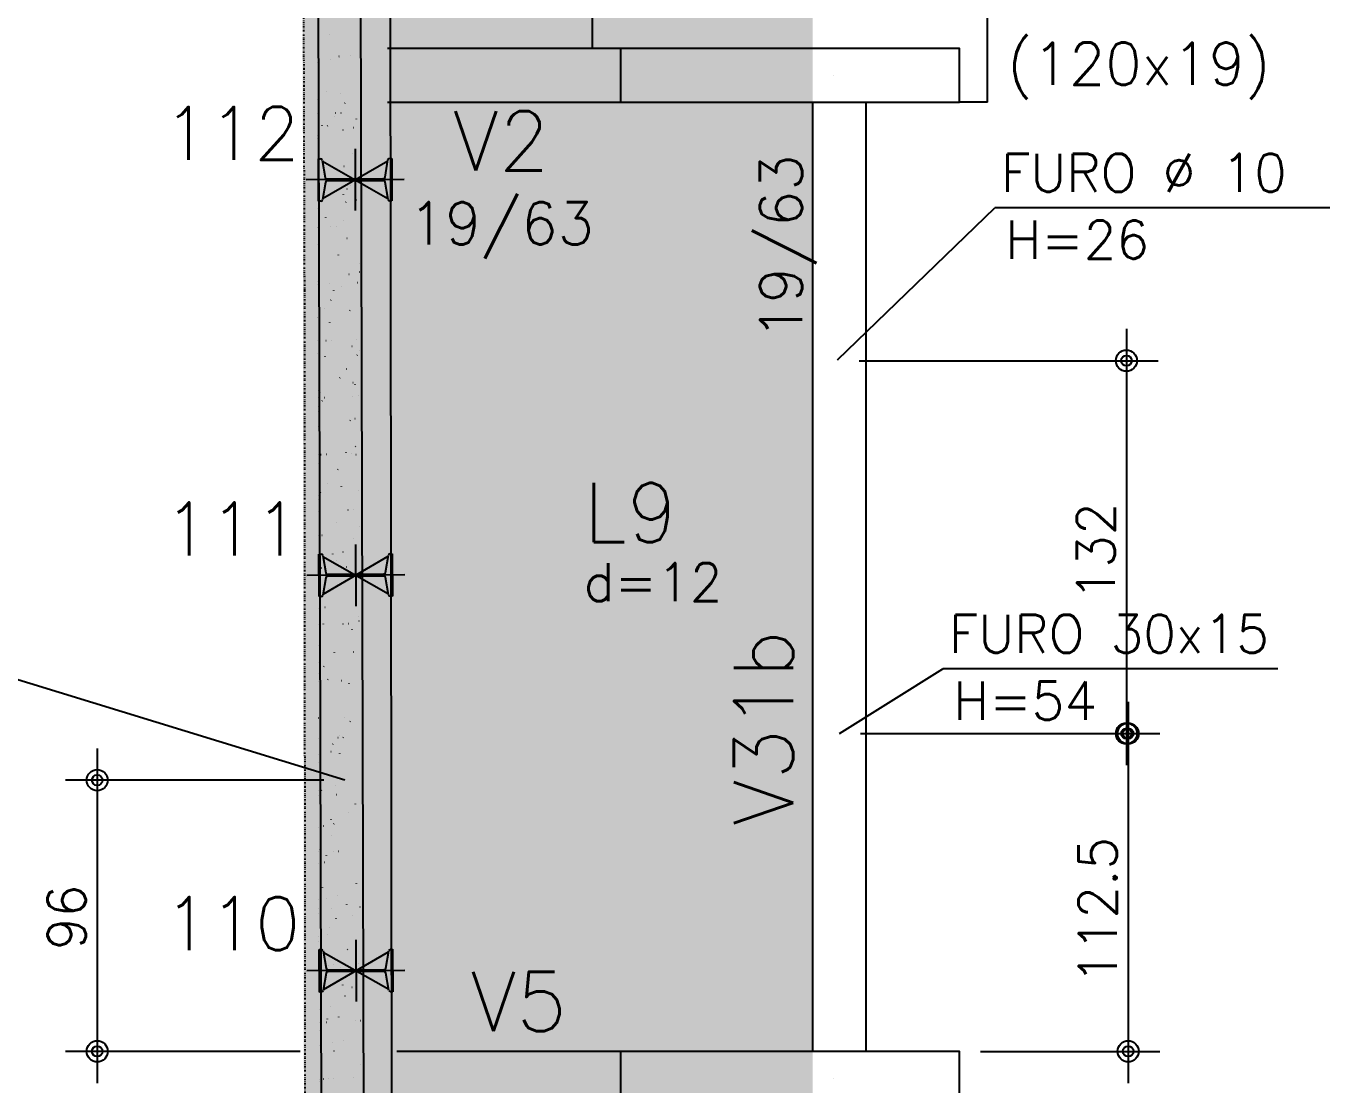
# Model space of a CAD drawing. Extents: x -40810 to 33675, y -2018 to 21213.
# Drawn here: x 14540.4 to 15002.2, y 3335.8 to 3710.6 of the extents above; entities that cross this region are included whole.
import ezdxf

# ---------------------------------------------------------------- set-up
doc = ezdxf.new("R2010")
doc.units = 0
doc.linetypes.add('ESTILO_TQS_0003', pattern=[1.5, 0.5, -0.4, 0.1, -0.5])
doc.layers.get('0').update_dxf_attribs({"color": 1, "lineweight": 9})
for name, color, linetype in [('1', 5, 'Continuous'), ('10', 7, 'Continuous'), ('11', 22, 'Continuous'), ('12', 3, 'Continuous'), ('13', 7, 'Continuous'), ('133', 176, 'Continuous'), ('19', 5, 'Continuous'), ('24', 5, 'ESTILO_TQS_0003'), ('242', 3, 'Continuous'), ('3', 2, 'Continuous'), ('42', 7, 'Continuous'), ('49', 20, 'Continuous'), ('51', 6, 'Continuous'), ('52', 21, 'Continuous'), ('8', 5, 'Continuous')]:
    doc.layers.add(name, color=color, linetype=linetype)
doc.styles.get("Standard").update_dxf_attribs({"font": 'romans.shx', "width": 0.8})

# ---------------------------------------------------------------- blocks, each defined once
blk = doc.blocks.new('_H9EFD498501-010')
for p, q in [((187.634475, 4174.389647), (187.634475, 4174.389647)), ((187.634475, 4174.389647), (187.634475, 4174.389647)), ((191.805224, 4171.550946), (191.850881, 4171.610448)), ((187.647877, 4166.132986), (187.647877, 4166.132986)), ((187.647877, 4166.132986), (187.647877, 4166.132986)), ((187.647877, 4166.132986), (187.647877, 4166.132986)), ((188.061341, 4166.671823), (188.106999, 4166.731325)), ((187.652134, 4163.510691), (187.652134, 4163.510691)), ((187.652134, 4163.510691), (187.652134, 4163.510691)), ((187.655391, 4161.503726), (187.655391, 4161.503726)), ((187.655391, 4161.503726), (187.655391, 4161.503726)), ((187.655391, 4161.503726), (187.655391, 4161.503726)), ((192.410552, 4162.685233), (192.420341, 4162.759591)), ((195.263683, 4163.843018), (195.338611, 4163.84629)), ((195.547031, 4163.253261), (195.620253, 4163.269494)), ((199.208141, 4164.064909), (199.281363, 4164.081142)), ((190.922553, 4151.382761), (190.932343, 4151.45712)), ((187.676308, 4148.617806), (187.676308, 4148.617806)), ((187.676308, 4148.617806), (187.676308, 4148.617806)), ((195.902917, 4150.441601), (195.97614, 4150.457834)), ((197.386256, 4147.198599), (197.431913, 4147.2581)), ((187.684765, 4143.407981), (187.684765, 4143.407981)), ((187.684765, 4143.407981), (187.684765, 4143.407981)), ((187.684765, 4143.407981), (187.684765, 4143.407981)), ((193.642373, 4142.319475), (193.68803, 4142.378977)), ((194.09123, 4143.687693), (194.166158, 4143.690965)), ((195.964445, 4143.76948), (196.039374, 4143.772751)), ((189.331765, 4139.299527), (189.341555, 4139.373885)), ((191.245375, 4139.195647), (191.291032, 4139.255148)), ((196.624915, 4137.711106), (196.698137, 4137.727339)), ((200.286025, 4138.522755), (200.359247, 4138.538988)), ((201.475152, 4141.498308), (201.484942, 4141.572666)), ((187.697225, 4135.731885), (187.697225, 4135.731885)), ((187.697225, 4135.731885), (187.697225, 4135.731885)), ((187.697225, 4135.731885), (187.697225, 4135.731885)), ((187.699105, 4134.574058), (187.699105, 4134.574058)), ((187.699105, 4134.574058), (187.699105, 4134.574058)), ((199.884364, 4129.415073), (199.894154, 4129.489432)), ((187.711412, 4126.991726), (187.711412, 4126.991726)), ((187.711412, 4126.991726), (187.711412, 4126.991726)), ((196.980802, 4124.899447), (197.054024, 4124.91568)), ((187.717396, 4123.305271), (187.717396, 4123.305271)), ((187.717396, 4123.305271), (187.717396, 4123.305271)), ((187.718142, 4122.845965), (187.718142, 4122.845965)), ((187.718142, 4122.845965), (187.718142, 4122.845965)), ((193.518206, 4123.55854), (193.593134, 4123.561811)), ((196.826406, 4114.843299), (196.872063, 4114.9028)), ((198.220155, 4116.774151), (198.229945, 4116.84851)), ((199.223404, 4117.967127), (199.269061, 4118.026629)), ((187.739059, 4109.960044), (187.739059, 4109.960044)), ((187.739059, 4109.960044), (187.739059, 4109.960044)), ((187.739059, 4109.960044), (187.739059, 4109.960044)), ((197.702799, 4112.168952), (197.776021, 4112.185185)), ((201.363909, 4112.980601), (201.437131, 4112.996834)), ((190.571382, 4106.691593), (190.617039, 4106.751095)), ((196.732157, 4105.47168), (196.741946, 4105.546038)), ((187.750028, 4103.202561), (187.750028, 4103.202561)), ((187.750028, 4103.202561), (187.750028, 4103.202561)), ((187.750028, 4103.202561), (187.750028, 4103.202561)), ((187.750332, 4103.015129), (187.750332, 4103.015129)), ((192.345753, 4103.403215), (192.420681, 4103.406486)), ((194.218968, 4103.485001), (194.293897, 4103.488273)), ((187.759976, 4097.074124), (187.759976, 4097.074124)), ((187.759976, 4097.074124), (187.759976, 4097.074124)), ((198.058686, 4099.357293), (198.131908, 4099.373526)), ((195.141369, 4093.388446), (195.151158, 4093.462804)), ((202.407437, 4090.490951), (202.453094, 4090.550452)), ((202.441793, 4087.438447), (202.515016, 4087.45468)), ((187.780893, 4084.188203), (187.780893, 4084.188203)), ((187.780893, 4084.188203), (187.780893, 4084.188203)), ((187.780893, 4084.188203), (187.780893, 4084.188203)), ((187.782659, 4083.099851), (187.782659, 4083.099851)), ((187.782659, 4083.099851), (187.782659, 4083.099851)), ((191.772729, 4083.274061), (191.847657, 4083.277333)), ((196.152414, 4082.339245), (196.198071, 4082.398747)), ((198.780683, 4086.626798), (198.853906, 4086.643031)), ((201.888092, 4083.715708), (201.963021, 4083.718979)), ((193.47716, 4080.747524), (193.486949, 4080.821882)), ((190.011533, 4074.336293), (190.05719, 4074.395795)), ((192.408531, 4077.460122), (192.454188, 4077.519624)), ((199.13657, 4073.815138), (199.209792, 4073.831371)), ((187.80156, 4071.4562), (187.80156, 4071.4562)), ((187.80156, 4071.4562), (187.80156, 4071.4562)), ((187.801809, 4071.302283), (187.801809, 4071.302283)), ((187.801809, 4071.302283), (187.801809, 4071.302283)), ((191.989161, 4069.445052), (191.99895, 4069.519411)), ((187.815291, 4062.997141), (187.815291, 4062.997141)), ((187.815291, 4062.997141), (187.815291, 4062.997141)), ((187.815291, 4062.997141), (187.815291, 4062.997141)), ((190.600276, 4063.118736), (190.675204, 4063.122008)), ((192.473491, 4063.200523), (192.54842, 4063.203794)), ((199.858568, 4061.084644), (199.93179, 4061.100877)), ((201.315068, 4063.586554), (201.389997, 4063.589826)), ((202.54176, 4059.560599), (202.551549, 4059.634957)), ((187.822726, 4058.416362), (187.822726, 4058.416362)), ((187.822726, 4058.416362), (187.822726, 4058.416362)), ((187.822726, 4058.416362), (187.822726, 4058.416362)), ((190.398373, 4057.361818), (190.408163, 4057.436177)), ((201.733445, 4057.986897), (201.779102, 4058.046399)), ((195.592564, 4049.983945), (195.638221, 4050.043447)), ((197.989562, 4053.107774), (198.035219, 4053.167276)), ((187.843643, 4045.530442), (187.843643, 4045.530442)), ((187.843643, 4045.530442), (187.843643, 4045.530442)), ((200.214454, 4048.272984), (200.287676, 4048.289217)), ((200.950972, 4047.477365), (200.960761, 4047.551723)), ((187.847922, 4042.894431), (187.847922, 4042.894431)), ((187.847922, 4042.894431), (187.847922, 4042.894431)), ((188.734164, 4044.720896), (188.743954, 4044.795255)), ((189.33754, 4041.83224), (189.383198, 4041.891741)), ((190.027252, 4042.989583), (190.10218, 4042.992854)), ((200.142615, 4043.431229), (200.217544, 4043.434501)), ((202.01583, 4043.513016), (202.090759, 4043.516287)), ((187.852787, 4039.897272), (187.852787, 4039.897272)), ((187.855787, 4038.048962), (187.855787, 4038.048962)), ((187.86456, 4032.644521), (187.86456, 4032.644521)), ((187.86456, 4032.644521), (187.86456, 4032.644521)), ((187.86456, 4032.644521), (187.86456, 4032.644521)), ((199.286763, 4034.836443), (199.296552, 4034.910801)), ((200.936452, 4035.54249), (201.009674, 4035.558723)), ((187.880553, 4022.791721), (187.880553, 4022.791721)), ((187.880553, 4022.791721), (187.880553, 4022.791721)), ((187.880553, 4022.791721), (187.880553, 4022.791721)), ((188.854799, 4022.834258), (188.929727, 4022.837529)), ((190.728014, 4022.916044), (190.802943, 4022.919316)), ((197.798764, 4023.533971), (197.808554, 4023.60833)), ((199.569591, 4023.302076), (199.644519, 4023.305347)), ((201.173595, 4025.631597), (201.219253, 4025.691099)), ((201.292338, 4022.73083), (201.36556, 4022.747063)), ((187.885477, 4019.7586), (187.885477, 4019.7586)), ((188.112342, 4019.808895), (188.185564, 4019.825128)), ((194.918572, 4017.479892), (194.964229, 4017.539393)), ((187.904015, 4008.338343), (187.904015, 4008.338343)), ((187.904015, 4008.338343), (187.904015, 4008.338343)), ((188.777691, 4009.47694), (188.823348, 4009.536442)), ((191.174689, 4012.600769), (191.220346, 4012.66027)), ((196.207976, 4011.450737), (196.217766, 4011.525095)), ((202.014336, 4010.000335), (202.087558, 4010.016568)), ((187.906394, 4006.87268), (187.906394, 4006.87268)), ((187.906394, 4006.87268), (187.906394, 4006.87268)), ((187.906394, 4006.87268), (187.906394, 4006.87268)), ((187.913185, 4002.689011), (187.913185, 4002.689011)), ((187.913185, 4002.689011), (187.913185, 4002.689011)), ((188.281775, 4002.705104), (188.356703, 4002.708376)), ((198.397138, 4003.146751), (198.472067, 4003.150022)), ((200.270353, 4003.228537), (200.345282, 4003.231808)), ((194.543767, 3998.809815), (194.553557, 3998.884173)), ((202.370222, 3997.188676), (202.443445, 3997.204909)), ((187.927311, 3993.986759), (187.927311, 3993.986759)), ((189.190226, 3994.266741), (189.263448, 3994.282974)), ((200.499603, 3993.127544), (200.54526, 3993.187045)), ((193.055769, 3987.507344), (193.065558, 3987.581702)), ((194.358722, 3985.124592), (194.404379, 3985.184094)), ((196.75572, 3988.248421), (196.801377, 3988.307922)), ((187.945816, 3982.586301), (187.945816, 3982.586301)), ((187.948227, 3981.100839), (187.948227, 3981.100839)), ((187.948227, 3981.100839), (187.948227, 3981.100839)), ((187.948227, 3981.100839), (187.948227, 3981.100839)), ((188.982537, 3982.631566), (189.057466, 3982.634837)), ((197.824114, 3983.017597), (197.899042, 3983.020869)), ((187.955242, 3976.779414), (187.955242, 3976.779414)), ((188.103698, 3976.972886), (188.149356, 3977.032388)), ((191.464981, 3975.424109), (191.47477, 3975.498468)), ((187.969144, 3968.214918), (187.969144, 3968.214918)), ((190.26811, 3968.724587), (190.341333, 3968.74082)), ((187.978448, 3962.483591), (187.978448, 3962.483591)), ((187.978448, 3962.483591), (187.978448, 3962.483591)), ((187.978448, 3962.483591), (187.978448, 3962.483591)), ((189.800772, 3962.783187), (189.810561, 3962.857546)), ((196.651661, 3962.862272), (196.726589, 3962.865544)), ((198.524876, 3962.944058), (198.599805, 3962.94733)), ((202.01758, 3965.539656), (202.027369, 3965.614014)), ((202.336752, 3963.896073), (202.382409, 3963.955574)), ((199.939753, 3960.772244), (199.985411, 3960.831746)), ((187.990061, 3955.328998), (187.990061, 3955.328998)), ((187.990061, 3955.328998), (187.990061, 3955.328998)), ((187.990061, 3955.328998), (187.990061, 3955.328998)), ((200.353371, 3952.898734), (200.36316, 3952.973092)), ((188.000162, 3949.106199), (188.000162, 3949.106199)), ((188.000162, 3949.106199), (188.000162, 3949.106199)), ((188.000162, 3949.106199), (188.000162, 3949.106199)), ((188.312773, 3951.480716), (188.322563, 3951.555074)), ((193.68473, 3952.620538), (193.730387, 3952.68004)), ((188.00647, 3945.220486), (188.00647, 3945.220486)), ((188.00647, 3945.220486), (188.00647, 3945.220486)), ((188.00647, 3945.220486), (188.00647, 3945.220486)), ((189.940847, 3947.741415), (189.986504, 3947.800917)), ((188.010978, 3942.443077), (188.010978, 3942.443077)), ((188.011079, 3942.380881), (188.011079, 3942.380881)), ((188.011079, 3942.380881), (188.011079, 3942.380881)), ((191.345995, 3943.182433), (191.419217, 3943.198666)), ((196.078637, 3942.733119), (196.153565, 3942.73639)), ((198.865372, 3941.596263), (198.875162, 3941.670621)), ((188.031895, 3929.557157), (188.031895, 3929.557157)), ((188.031895, 3929.557157), (188.031895, 3929.557157)), ((188.040771, 3929.559125), (188.113993, 3929.575358)), ((197.274584, 3929.513028), (197.284374, 3929.587387)), ((199.265761, 3928.268191), (199.311418, 3928.327692)), ((188.04371, 3922.278171), (188.04371, 3922.278171)), ((188.04371, 3922.278171), (188.04371, 3922.278171)), ((188.04371, 3922.278171), (188.04371, 3922.278171)), ((194.906184, 3922.577794), (194.981112, 3922.581065)), ((195.521878, 3923.389067), (195.567535, 3923.448569)), ((196.779399, 3922.65958), (196.854328, 3922.662851)), ((188.052812, 3916.671236), (188.052812, 3916.671236)), ((188.052812, 3916.671236), (188.052812, 3916.671236)), ((188.052812, 3916.671236), (188.052812, 3916.671236)), ((188.762769, 3916.82863), (188.835991, 3916.844863)), ((192.423879, 3917.640278), (192.497101, 3917.656511)), ((193.12488, 3920.265239), (193.170537, 3920.32474)), ((195.610375, 3916.872106), (195.620165, 3916.946465)), ((188.057697, 3913.661557), (188.057697, 3913.661557)), ((188.057697, 3913.661557), (188.057697, 3913.661557)), ((188.073729, 3903.785316), (188.073729, 3903.785316)), ((188.073729, 3903.785316), (188.073729, 3903.785316)), ((188.076342, 3902.175462), (188.076342, 3902.175462)), ((188.076342, 3902.175462), (188.076342, 3902.175462)), ((189.118655, 3904.01697), (189.191878, 3904.033203)), ((194.122377, 3905.569635), (194.132166, 3905.643993)), ((194.33316, 3902.44864), (194.408088, 3902.451912)), ((201.10291, 3899.03672), (201.148567, 3899.096221)), ((192.531589, 3893.486401), (192.541378, 3893.560759)), ((198.705912, 3895.912891), (198.751569, 3895.972392)), ((188.094645, 3890.899395), (188.094645, 3890.899395)), ((188.094645, 3890.899395), (188.094645, 3890.899395)), ((188.094645, 3890.899395), (188.094645, 3890.899395)), ((189.840653, 3891.286476), (189.913875, 3891.302709)), ((193.501763, 3892.098124), (193.574985, 3892.114357)), ((192.450888, 3887.761185), (192.496545, 3887.820687)), ((188.108925, 3882.102629), (188.108925, 3882.102629)), ((188.108925, 3882.102629), (188.108925, 3882.102629)), ((188.108925, 3882.102629), (188.108925, 3882.102629)), ((188.108973, 3882.072752), (188.108973, 3882.072752)), ((188.108973, 3882.072752), (188.108973, 3882.072752)), ((188.108973, 3882.072752), (188.108973, 3882.072752)), ((188.707005, 3882.882062), (188.752662, 3882.941564)), ((190.86738, 3880.845479), (190.877169, 3880.919837)), ((193.160707, 3882.293315), (193.235635, 3882.296586)), ((195.033922, 3882.375101), (195.108851, 3882.378373)), ((188.115562, 3878.013475), (188.115562, 3878.013475)), ((188.115562, 3878.013475), (188.115562, 3878.013475)), ((190.196539, 3878.474816), (190.269762, 3878.491049)), ((201.419979, 3870.961025), (201.429768, 3871.035384)), ((188.136479, 3865.127554), (188.136479, 3865.127554)), ((188.136479, 3865.127554), (188.136479, 3865.127554)), ((188.136479, 3865.127554), (188.136479, 3865.127554)), ((189.379381, 3869.543007), (189.389171, 3869.617366)), ((190.918537, 3865.744321), (190.991759, 3865.760554)), ((194.579647, 3866.55597), (194.652869, 3866.572203)), ((188.141605, 3861.970042), (188.141605, 3861.970042)), ((188.141605, 3861.970042), (188.141605, 3861.970042)), ((192.587683, 3862.164162), (192.662611, 3862.167433)), ((198.031919, 3863.408837), (198.077576, 3863.468339)), ((202.703046, 3862.605808), (202.777975, 3862.609079)), ((188.144537, 3860.163435), (188.144537, 3860.163435)), ((188.144537, 3860.163435), (188.144537, 3860.163435)), ((188.144537, 3860.163435), (188.144537, 3860.163435)), ((194.288036, 3858.529714), (194.333694, 3858.589216)), ((199.93198, 3859.658554), (199.94177, 3859.732912)), ((188.157396, 3852.241634), (188.157396, 3852.241634)), ((188.157396, 3852.241634), (188.157396, 3852.241634)), ((191.274424, 3852.932662), (191.347646, 3852.948895)), ((191.891038, 3855.405885), (191.936695, 3855.465387)), ((188.160152, 3850.5437), (188.160152, 3850.5437)), ((188.160152, 3850.5437), (188.160152, 3850.5437)), ((198.341192, 3847.57532), (198.350982, 3847.649678)), ((193.288445, 3842.090623), (193.363374, 3842.093894)), ((202.130022, 3842.476654), (202.204951, 3842.479926)), ((188.174236, 3841.867332), (188.174236, 3841.867332)), ((188.174236, 3841.867332), (188.174236, 3841.867332)), ((188.174236, 3841.867332), (188.174236, 3841.867332)), ((188.178313, 3839.355713), (188.178313, 3839.355713)), ((188.178313, 3839.355713), (188.178313, 3839.355713)), ((188.178313, 3839.355713), (188.178313, 3839.355713)), ((191.41523, 3842.008836), (191.490158, 3842.012108)), ((191.996421, 3840.202167), (192.069643, 3840.2184)), ((195.657531, 3841.013816), (195.730753, 3841.030049)), ((196.676983, 3834.934398), (196.686773, 3835.008756)), ((199.869068, 3834.177366), (199.914725, 3834.236868)), ((197.47207, 3831.053537), (197.517727, 3831.113039)), ((188.19923, 3826.469792), (188.19923, 3826.469792)), ((188.19923, 3826.469792), (188.19923, 3826.469792)), ((192.352308, 3827.390508), (192.42553, 3827.406741)), ((195.188985, 3823.631926), (195.198774, 3823.706285)), ((188.206867, 3821.764622), (188.206867, 3821.764622)), ((188.206867, 3821.764622), (188.206867, 3821.764622)), ((188.21138, 3818.984771), (188.21138, 3818.984771)), ((190.842206, 3821.879683), (190.917134, 3821.882954)), ((191.217046, 3822.901832), (191.262703, 3822.961333)), ((200.957569, 3822.321329), (201.032498, 3822.324601)), ((202.830784, 3822.403116), (202.905713, 3822.406387)), ((193.074305, 3814.660013), (193.147528, 3814.676246)), ((196.735415, 3815.471662), (196.808638, 3815.487895)), ((188.220147, 3813.583872), (188.220147, 3813.583872)), ((188.220147, 3813.583872), (188.220147, 3813.583872)), ((188.220147, 3813.583872), (188.220147, 3813.583872)), ((193.598197, 3811.548692), (193.607986, 3811.62305)), ((203.053101, 3806.701189), (203.05687, 3806.706102)), ((188.239499, 3801.661912), (188.239499, 3801.661912)), ((188.239499, 3801.661912), (188.239499, 3801.661912)), ((188.239499, 3801.661912), (188.239499, 3801.661912)), ((188.241063, 3800.697951), (188.241063, 3800.697951)), ((188.241063, 3800.697951), (188.241063, 3800.697951)), ((189.669753, 3801.724358), (189.744681, 3801.727629)), ((191.542968, 3801.806144), (191.617897, 3801.809416)), ((193.430192, 3801.848353), (193.503414, 3801.864586)), ((200.384545, 3802.192176), (200.459474, 3802.195447))]:
    blk.add_line(p, q)

msp = doc.modelspace()

# ---------------------------------------------------------------- linework, layer by layer
at = {"layer": '1'}
for p, q in [((14670.7, 2816.191), (14668.94, 4048.327)), ((14880.927, 3683.691), (14870.927, 3683.691))]:
    msp.add_line(p, q, dxfattribs=at)
for points in [[(14880.927, 3683.691), (14880.927, 4050.691)], [(14740.927, 4041.191), (14740.927, 3702.691)], [(14750.927, 3702.691), (14668.36, 3702.691)], [(14668.381, 3683.691), (14750.927, 3683.691)], [(14818.927, 3683.691), (14818.927, 3347.691)], [(14837.927, 3347.691), (14837.927, 3683.691)], [(14750.927, 3347.691), (14671.686, 3347.691)]]:
    msp.add_lwpolyline(points, dxfattribs=at)
at = {"layer": '133'}
for points in [[(14672.427, -31.083), (14818.927, 4079.277), (14637.963, 4079.277)], [(14672.427, -31.083), (14637.963, 4079.277), (14642.366, -43.493)], [(14672.427, -31.083), (14818.927, -79.39), (14818.927, 4079.277)]]:
    msp.add_solid(points, dxfattribs=at)
at = {"layer": '24'}
for p, q in [((14639.06, 3617.193), (14636.282, 4518.526)), ((14641.369, -43.489), (14639.06, 3617.193))]:
    msp.add_line(p, q, dxfattribs=at)
at = {"layer": '242'}
for p, q in [((14826.427, 3693.191), (14826.427, 3693.191)), ((14826.427, 3338.191), (14826.427, 3338.191))]:
    msp.add_line(p, q, dxfattribs=at)
at = {"layer": '3'}
for points in [[(14750.927, 3683.691), (14870.927, 3683.691), (14870.927, 3702.691), (14750.927, 3702.691), (14750.927, 3683.691)], [(14750.927, 3328.691), (14870.927, 3328.691), (14870.927, 3347.691), (14750.927, 3347.691), (14750.927, 3328.691)]]:
    msp.add_lwpolyline(points, dxfattribs=at)
at = {"layer": '42'}
for p, q in [((14827.805, 3592.44), (14883.461, 3646.353)), ((15002.16, 3646.353), (14883.461, 3646.353)), ((14653.284, 3443.694), (14472.696, 3498.996)), ((14828.427, 3460.193), (14865.016, 3483.156)), ((14983.715, 3483.156), (14865.016, 3483.156))]:
    msp.add_line(p, q, dxfattribs=at)
at = {"layer": '42', "color": 70, "linetype": 'Continuous'}
for p, q in [((14930.085, 3603.441), (14930.085, 3448.943)), ((14827.953, 3592.191), (14827.953, 3592.191)), ((14835.453, 3592.191), (14941.335, 3592.191)), ((14930.708, 3471.443), (14930.708, 3336.441)), ((14828.427, 3460.193), (14828.427, 3460.193)), ((14828.427, 3460.193), (14828.427, 3460.193)), ((14835.927, 3460.193), (14941.958, 3460.193)), ((14835.927, 3460.193), (14941.335, 3460.193)), ((14565.565, 3454.944), (14565.565, 3336.441)), ((14645.784, 3443.694), (14554.315, 3443.694)), ((14653.284, 3443.694), (14653.284, 3443.694)), ((14637.494, 3347.691), (14554.315, 3347.691)), ((14644.994, 3347.691), (14644.994, 3347.691)), ((14870.927, 3347.691), (14870.927, 3347.691)), ((14878.427, 3347.691), (14941.958, 3347.691))]:
    msp.add_line(p, q, dxfattribs=at)
for centre, radius in [((14930.085, 3592.191), 3.746), ((14930.085, 3592.191), 1.867), ((14930.085, 3460.193), 3.746), ((14930.708, 3460.193), 3.746), ((14930.085, 3460.193), 1.867), ((14930.708, 3460.193), 1.867), ((14565.565, 3443.694), 3.746), ((14565.565, 3443.694), 1.867), ((14565.565, 3347.691), 3.746), ((14565.565, 3347.691), 1.867), ((14930.708, 3347.691), 3.746), ((14930.708, 3347.691), 1.867)]:
    msp.add_circle(centre, radius, dxfattribs=at)
at = {"layer": '49'}
for p, q in [((14645.844, 3041.124), (14642.963, 4079.277)), ((14660.844, 3041.165), (14658.005, 4064.277))]:
    msp.add_line(p, q, dxfattribs=at)
at = {"layer": '51'}
for p, q in [((14656.891, 3667.158), (14656.989, 3645.34)), ((14643.906, 3663.69), (14644.66, 3663.694)), ((14643.973, 3648.691), (14643.906, 3663.69)), ((14645.271, 3663.214), (14646.363, 3657.078)), ((14645.337, 3662.84), (14668.542, 3649.658)), ((14645.397, 3649.553), (14668.482, 3662.944)), ((14667.508, 3657.173), (14668.545, 3663.318)), ((14669.152, 3663.804), (14669.906, 3663.807)), ((14669.906, 3663.807), (14669.973, 3648.807)), ((14674.288, 3656.327), (14639.591, 3656.171)), ((14646.371, 3655.325), (14645.334, 3649.18)), ((14646.973, 3656.598), (14666.902, 3656.687)), ((14666.905, 3655.9), (14646.977, 3655.811)), ((14668.608, 3649.284), (14667.516, 3655.42)), ((14644.728, 3648.694), (14643.973, 3648.691)), ((14669.973, 3648.807), (14669.219, 3648.804)), ((14644.09, 3523.691), (14644.844, 3523.694)), ((14644.157, 3508.691), (14644.09, 3523.691)), ((14657.074, 3527.158), (14657.173, 3505.341)), ((14669.336, 3523.804), (14670.09, 3523.808)), ((14670.09, 3523.808), (14670.157, 3508.808)), ((14645.455, 3523.214), (14646.547, 3517.078)), ((14645.521, 3522.841), (14668.726, 3509.658)), ((14645.581, 3509.554), (14668.666, 3522.945)), ((14667.692, 3517.173), (14668.729, 3523.319)), ((14674.472, 3516.328), (14639.775, 3516.171)), ((14646.555, 3515.326), (14645.518, 3509.18)), ((14647.157, 3516.598), (14667.086, 3516.688)), ((14667.089, 3515.901), (14647.161, 3515.811)), ((14668.792, 3509.285), (14667.7, 3515.421)), ((14644.911, 3508.694), (14644.157, 3508.691)), ((14670.157, 3508.808), (14669.403, 3508.805)), ((14657.163, 3387.158), (14657.261, 3365.341)), ((14644.178, 3383.691), (14644.932, 3383.694)), ((14644.246, 3368.691), (14644.178, 3383.691)), ((14645.543, 3383.214), (14646.635, 3377.078)), ((14645.61, 3382.841), (14668.814, 3369.658)), ((14645.669, 3369.554), (14668.754, 3382.945)), ((14667.781, 3377.174), (14668.817, 3383.319)), ((14669.424, 3383.805), (14670.178, 3383.808)), ((14670.178, 3383.808), (14670.245, 3368.808)), ((14674.56, 3376.328), (14639.863, 3376.172)), ((14647.245, 3376.598), (14667.174, 3376.688)), ((14667.178, 3375.901), (14647.25, 3375.811)), ((14646.643, 3375.326), (14645.606, 3369.18)), ((14668.881, 3369.285), (14667.788, 3375.421)), ((14645, 3368.695), (14644.246, 3368.691)), ((14670.245, 3368.808), (14669.491, 3368.805))]:
    msp.add_line(p, q, dxfattribs=at)
for centre, start, end in [((14644.663, 3663.069), 13.3965, 90.25773), ((14669.154, 3663.179), 90.25773, 167.11895), ((14646.971, 3657.223), 193.39658, 270.36272), ((14646.98, 3655.186), 90.25773, 167.11895), ((14666.899, 3657.312), 270.25773, 347.11895), ((14666.908, 3655.275), 13.3965, 90.25773), ((14644.725, 3649.319), 270.25773, 347.11895), ((14669.216, 3649.429), 193.3965, 270.25773), ((14644.847, 3523.069), 13.3965, 90.25773), ((14669.338, 3523.18), 90.25773, 167.11895), ((14647.155, 3517.223), 193.39658, 270.36272), ((14647.164, 3515.186), 90.25773, 167.11895), ((14667.083, 3517.313), 270.25773, 347.11895), ((14667.092, 3515.276), 13.3965, 90.25773), ((14644.909, 3509.319), 270.25773, 347.11895), ((14669.4, 3509.43), 193.3965, 270.25773), ((14644.935, 3383.069), 13.3965, 90.25773), ((14669.427, 3383.18), 90.25773, 167.11895), ((14647.243, 3377.223), 193.39658, 270.36272), ((14647.252, 3375.186), 90.25773, 167.11895), ((14667.171, 3377.313), 270.25773, 347.11895), ((14667.18, 3375.276), 13.3965, 90.25773), ((14644.997, 3369.32), 270.25773, 347.11895), ((14669.489, 3369.43), 193.3965, 270.25773)]:
    msp.add_arc(centre, 0.625, start, end, dxfattribs=at)

# ---------------------------------------------------------------- block references
at = {"layer": '19'}
msp.add_blockref('_H9EFD498501-010', (14455.927, -463.809), dxfattribs=at)

# ---------------------------------------------------------------- texts
at = {"layer": '10'}
msp.add_text('L9', height=21, dxfattribs=at).set_placement((14737.862, 3527.937))
at = {"layer": '11'}
msp.add_text('19/63', height=15, rotation=90, dxfattribs=at).set_placement((14815.274, 3599.655))
msp.add_text('19/63', height=15, dxfattribs=at).set_placement((14675.91, 3633.359))
at = {"layer": '12'}
msp.add_text('(120x19)', height=15, dxfattribs=at).set_placement((14887.894, 3689.813))
at = {"layer": '13'}
msp.add_text('d=12', height=13.5, dxfattribs=at).set_placement((14737.862, 3507.042))
at = {"layer": '42'}
for s, height, p in [('FURO %%c 10', 13.5, (14885.657, 3651.974)), ('H=26', 13.5, (14887.19, 3628.283)), ('FURO 30x15', 13.5, (14867.212, 3488.776)), ('H=54', 13.5, (14868.745, 3465.086)), ('110', 18.75, (14589.343, 3383.544))]:
    msp.add_text(s, height=height, dxfattribs=at).set_placement(p)
at = {"layer": '42', "color": 70, "linetype": 'Continuous'}
for s, p in [('132', (14926.035, 3507.292)), ('112.5', (14926.658, 3371.542)), ('96', (14561.515, 3383.543))]:
    msp.add_text(s, height=13.5, rotation=90, dxfattribs=at).set_placement(p)
at = {"layer": '52'}
for s, p in [('112', (14589.071, 3663.253)), ('111', (14589.255, 3523.254))]:
    msp.add_text(s, height=18.75, dxfattribs=at).set_placement(p)
at = {"layer": '8'}
for s, p in [('V2', (14691.586, 3659.5)), ('V5', (14697.79, 3354.881))]:
    msp.add_text(s, height=21, dxfattribs=at).set_placement(p)
msp.add_text('V31b', height=21, rotation=90, dxfattribs=at).set_placement((14812.054, 3427.624))

doc.saveas('drawing.dxf')
